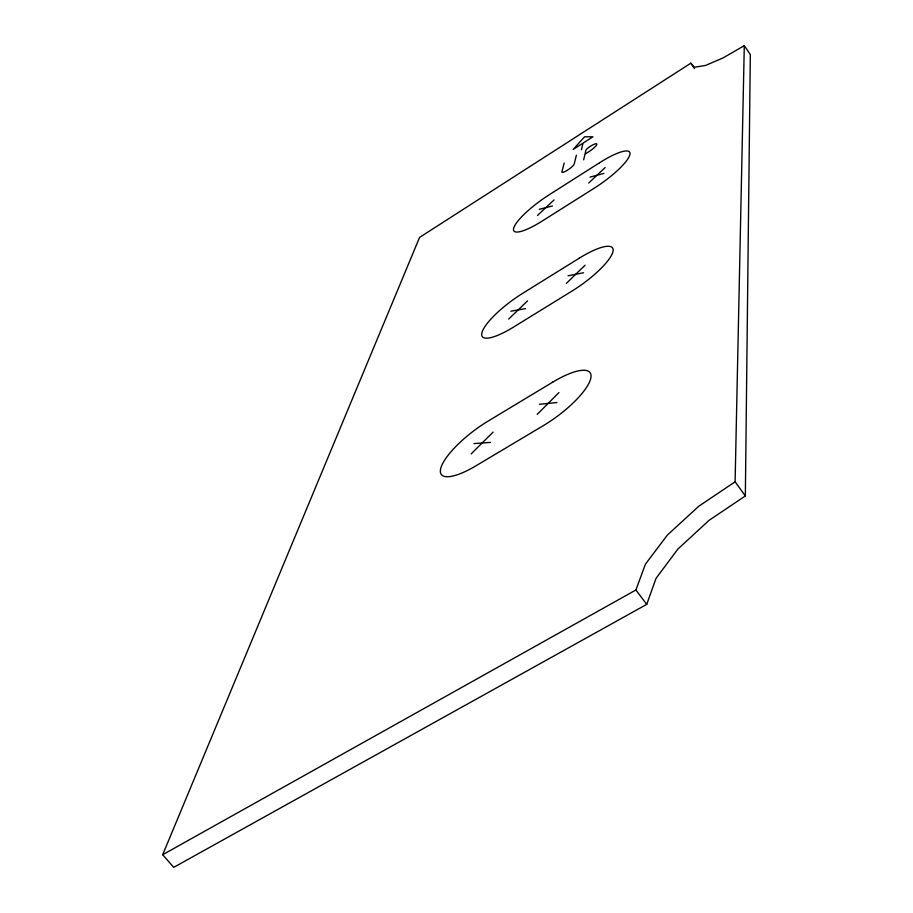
<?xml version="1.0" encoding="UTF-8"?>
<svg xmlns="http://www.w3.org/2000/svg" width="913" height="913" viewBox="0 0 913 913"><rect width="100%" height="100%" fill="white"/><g stroke="black" fill="none" stroke-linecap="round" stroke-linejoin="round"><path stroke-width="1.37" d="M745.35 495.953L750.315 54.586L744.3 45.65L723.096 57.907L705.521 65.462L694.268 67.254L690.867 63.18L419.569 237.414L162.685 854.716L173.721 867.35L646.746 604.36L656.013 578.386L677.914 549.033L709.093 520.307L745.35 495.953L735.102 481.79L744.3 45.65M583.647 159.798L585.906 150.246A4.063 0.867 -35.6 0 1 589.524 146.879L590.563 146.206A8.365 1.803 -35.6 0 1 596.84 144.402A8.365 1.803 -35.6 0 1 589.376 151.364L585.69 153.704M581.398 149.823L583.03 143.124L592.925 136.79L584.56 136.802L573.159 149.447L582.323 143.569M576.377 155.278L574.243 163.895A7.532 1.632 -35.7 0 1 567.464 170.217A7.532 1.632 -35.7 0 1 561.917 171.758L564.188 163.062M162.685 854.716L635.905 589.992L645.4 564.2L667.471 534.95L698.787 506.236L735.102 481.79M537.209 414.342L558.95 392.579M471.131 453.921L493.077 432.123M566.368 283.361L585.073 265.238M508.678 319.036L527.543 300.879M588.714 183.022L605.125 167.536M537.517 215.434L554.054 199.913M590.038 177.111L603.927 173.402M539.218 209.317L552.468 205.973M568.057 275.783L583.533 272.747M510.858 311.219L525.5 308.628M539.446 404.288L556.896 402.542M474.007 443.581L490.384 442.394M635.905 589.992L646.746 604.36M690.867 63.18L694.531 68.543M599.624 162.719L549.318 194.686A39.567 8.913 -35.9 0 0 513.665 228.204A39.567 8.913 -35.9 0 0 542.174 221.072L594.169 188.238A39.978 9.062 -35.6 0 0 629.913 154.571A39.978 9.062 -35.6 0 0 599.624 162.719M579.184 258.231L522.613 293.381A44.714 11.413 -36.4 0 0 481.961 332.583A44.714 11.413 -36.4 0 0 513.483 327.128L572.189 290.939A45.182 11.629 -36 0 0 612.954 251.52A45.182 11.629 -36 0 0 579.184 258.231M552.65 382.193L488.044 421.144A51.493 15.087 -37.3 0 0 440.785 468.198A51.493 15.087 -37.3 0 0 475.958 465.813L543.361 425.618A52.03 15.453 -36.7 0 0 590.791 378.244A52.03 15.453 -36.7 0 0 552.65 382.193"/></g></svg>
